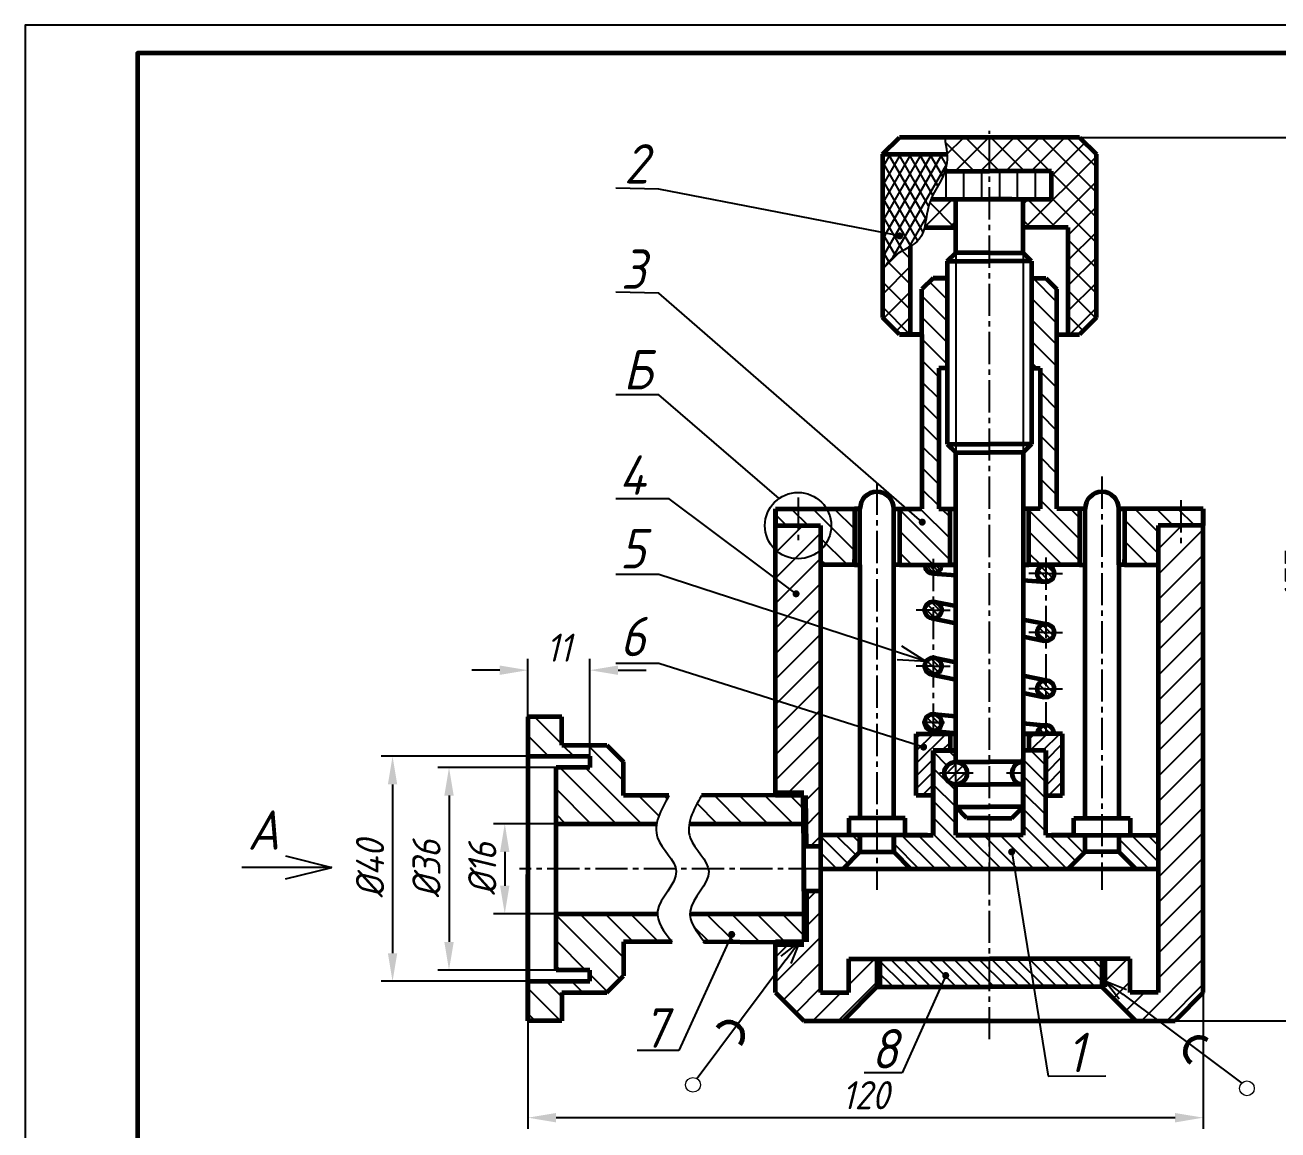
# Model space of a CAD drawing. Header units: millimetres. Extents: x 0 to 1155, y -5 to 314.
# Drawn here: x 457.9 to 680.6, y 100.7 to 297.1 of the extents above; entities that cross this region are included whole.
import ezdxf

# ---------------------------------------------------------------- set-up
doc = ezdxf.new("R2010")
doc.units = ezdxf.units.MM
doc.header["$LTSCALE"] = 0.5
doc.linetypes.add('CENTER2', pattern=[28.575, 19.05, -3.175, 3.175, -3.175])
doc.layers.get('0').update_dxf_attribs({"linetype": 'CONTINUOUS', "lineweight": 60})
doc.layers.add('3-размеры', color=6, linetype='CONTINUOUS')
doc.layers.add('Основные', color=7, linetype='CONTINUOUS', lineweight=100)
doc.styles.get("Standard").update_dxf_attribs({"font": 'isocpeui.ttf', "width": 0.9})
doc.dimstyles.new('ESKD_standart', dxfattribs={"dimtxt": 5, "dimasz": 5, "dimexe": 2, "dimexo": 0, "dimgap": 1, "dimtad": 1, "dimtoh": 1, "dimdec": 0, "dimzin": 1, "dimdsep": 46, "dimtxsty": 'Standard', "dimcen": 3, "dimdle": 1.25, "dimadec": 0, "dimazin": 0, "dimtfac": 1, "dimtdec": 0, "dimtmove": 0, "dimatfit": 3, "dimldrblk": 'DOT', "dimfxl": 1, "dimtvp": 1.5, "dimtolj": 1, "dimtzin": 1, "dimarcsym": 0})
doc.dimstyles.get("Standard").update_dxf_attribs({"dimtxt": 5, "dimasz": 5, "dimexe": 2, "dimexo": 0, "dimgap": 1.5, "dimtad": 1, "dimdec": 0, "dimzin": 0, "dimtxsty": 'Standard', "dimcen": 5, "dimadec": 0, "dimazin": 0, "dimtfac": 1, "dimtdec": 0, "dimtofl": 0, "dimtmove": 0, "dimatfit": 3, "dimldrblk": 'DOTSMALL', "dimfxl": 1, "dimtolj": 1, "dimtzin": 0, "dimarcsym": 0})
pattern_1 = [(135, (339.7754, -7.8765), (-0.561266, -0.561266), [])]

# ---------------------------------------------------------------- blocks, each defined once
blk = doc.blocks.new('_Open30')
at = {"color": 0, "linetype": 'ByBlock', "lineweight": -2}
for p, q in [((-1, 0.268), (0, 0)), ((0, 0), (-1, -0.268)), ((0, 0), (-1, 0))]:
    blk.add_line(p, q, dxfattribs=at)
blk = doc.blocks.new('*D19')
at = {"color": 0, "lineweight": -2, "transparency": 16777216}
for p, q in [((645.3, 277.08), (690.27, 277.08)), ((688.27, 125.08), (688.27, 272.08)), ((662.3, 120.08), (690.27, 120.08))]:
    blk.add_line(p, q, dxfattribs=at)
at = {"color": 0, "lineweight": 0, "transparency": 16777216}
for points in [[(687.43, 272.08), (689.1, 272.08), (688.27, 277.08)], [(687.43, 125.08), (689.1, 125.08), (688.27, 120.08)]]:
    blk.add_solid(points, dxfattribs=at)
at = {"color": 0, "lineweight": 0, "transparency": 16777216, "insert": (684.23, 198.58), "char_height": 5, "attachment_point": 5, "rotation": 90}
blk.add_mtext('\\A1;157', dxfattribs=at)
blk = doc.blocks.new('_DotSmall')
at = {"color": 0, "linetype": 'ByBlock', "const_width": 0.5}
blk.add_lwpolyline([(-0.0625, 0, 1), (0.0625, 0, 1)], format="xyb", close=True, dxfattribs=at)
blk = doc.blocks.new('*D20')
at = {"color": 0, "lineweight": -2, "transparency": 16777216}
for p, q in [((667.3, 125.08), (667.3, 100.84)), ((547.3, 120.08), (547.3, 100.84)), ((662.3, 102.84), (552.3, 102.84))]:
    blk.add_line(p, q, dxfattribs=at)
at = {"color": 0, "lineweight": 0, "transparency": 16777216}
for points in [[(552.3, 103.67), (552.3, 102), (547.3, 102.84)], [(662.3, 103.67), (662.3, 102), (667.3, 102.84)]]:
    blk.add_solid(points, dxfattribs=at)
at = {"color": 0, "lineweight": 0, "transparency": 16777216, "insert": (607.3, 106.84), "char_height": 5, "attachment_point": 5}
blk.add_mtext('\\A1;120', dxfattribs=at)
blk = doc.blocks.new('*D23')
at = {"layer": '3-размеры', "color": 0, "lineweight": -2, "transparency": 16777216}
for p, q in [((552.3, 165.08), (531.27, 165.08)), ((533.27, 160.08), (533.27, 134.08)), ((552.3, 129.08), (531.27, 129.08))]:
    blk.add_line(p, q, dxfattribs=at)
at = {"layer": '3-размеры', "color": 0, "lineweight": 0, "transparency": 16777216}
for points in [[(532.44, 160.08), (534.11, 160.08), (533.27, 165.08)], [(532.44, 134.08), (534.11, 134.08), (533.27, 129.08)]]:
    blk.add_solid(points, dxfattribs=at)
at = {"layer": '3-размеры', "color": 0, "lineweight": 0, "transparency": 16777216, "insert": (529.27, 147.08), "char_height": 5, "attachment_point": 5, "rotation": 90}
blk.add_mtext('\\A1;%%C36', dxfattribs=at)
blk = doc.blocks.new('*D24')
at = {"layer": '3-размеры', "color": 0, "lineweight": -2, "transparency": 16777216}
for p, q in [((552.3, 155.08), (541.18, 155.08)), ((543.18, 150.08), (543.18, 144.08)), ((552.3, 139.08), (541.18, 139.08))]:
    blk.add_line(p, q, dxfattribs=at)
at = {"layer": '3-размеры', "color": 0, "lineweight": 0, "transparency": 16777216}
for points in [[(542.34, 150.08), (544.01, 150.08), (543.18, 155.08)], [(542.34, 144.08), (544.01, 144.08), (543.18, 139.08)]]:
    blk.add_solid(points, dxfattribs=at)
at = {"layer": '3-размеры', "color": 0, "lineweight": 0, "transparency": 16777216, "insert": (539.18, 147.08), "char_height": 5, "attachment_point": 5, "rotation": 90}
blk.add_mtext('\\A1;%%C16', dxfattribs=at)
blk = doc.blocks.new('*D32')
at = {"layer": 'Основные', "color": 0, "lineweight": -2, "transparency": 16777216}
for p, q in [((547.3, 167.08), (547.3, 184.38)), ((558.3, 167.08), (558.3, 184.38)), ((542.3, 182.38), (537.3, 182.38)), ((563.3, 182.38), (568.3, 182.38))]:
    blk.add_line(p, q, dxfattribs=at)
at = {"layer": 'Основные', "color": 0, "lineweight": 0, "transparency": 16777216}
for points in [[(542.3, 183.21), (542.3, 181.55), (547.3, 182.38)], [(563.3, 183.21), (563.3, 181.55), (558.3, 182.38)]]:
    blk.add_solid(points, dxfattribs=at)
at = {"layer": 'Основные', "color": 0, "lineweight": 0, "transparency": 16777216, "insert": (552.8, 186.38), "char_height": 5, "attachment_point": 5}
blk.add_mtext('\\A1;11', dxfattribs=at)
blk = doc.blocks.new('*D33')
at = {"layer": 'Основные', "color": 0, "lineweight": -2, "transparency": 16777216}
for p, q in [((547.3, 167.08), (521.24, 167.08)), ((523.24, 162.08), (523.24, 132.08)), ((547.3, 127.08), (521.24, 127.08))]:
    blk.add_line(p, q, dxfattribs=at)
at = {"layer": 'Основные', "color": 0, "lineweight": 0, "transparency": 16777216}
for points in [[(522.41, 162.08), (524.07, 162.08), (523.24, 167.08)], [(522.41, 132.08), (524.07, 132.08), (523.24, 127.08)]]:
    blk.add_solid(points, dxfattribs=at)
at = {"layer": 'Основные', "color": 0, "lineweight": 0, "transparency": 16777216, "insert": (519.24, 147.08), "char_height": 5, "attachment_point": 5, "rotation": 90}
blk.add_mtext('\\A1;%%C40', dxfattribs=at)

msp = doc.modelspace()

# ---------------------------------------------------------------- hatches: boundary and pattern name
at = {"lineweight": -3}
h = msp.add_hatch(dxfattribs=at)
h.set_pattern_fill('ANSI37', style=0)
h.set_pattern_definition([(45, (339.7754, -7.8765), (-2.245064, 2.245064), []), (135, (339.7754, -7.8765), (-2.245064, -2.245064), [])])
h.paths.add_polyline_path([(648.3, 274.08), (645.3, 277.08), (629.3, 277.08), (629.3, 271.08), (640.3, 271.08), (640.3, 266.08), (635.3, 266.08), (635.3, 261.08), (643.3, 261.08), (643.3, 242.08), (645.3, 242.08), (648.3, 245.08)])
edge = h.paths.add_edge_path()
edge.add_line((629.3, 277.08), (621.34, 277.08))
edge.add_spline(control_points=[(621.35, 277.02), (621.52, 276.03), (621.7, 275.04), (621.75, 274.08)], knot_values=[0, 0, 0, 0, 2.880133, 2.880133, 2.880133, 2.880133], degree=3, periodic=0)
edge.add_spline(control_points=[(621.75, 274.08), (621.8, 273.35), (621.76, 272.33), (621.49, 271.36), (621.4, 271.08)], knot_values=[2.880133, 2.880133, 2.880133, 2.880133, 5.07879, 6.017923, 6.017923, 6.017923, 6.017923], degree=3, periodic=0)
edge.add_line((621.4, 271.08), (629.3, 271.08))
edge.add_line((629.3, 271.08), (629.3, 277.08))
edge = h.paths.add_edge_path()
edge.add_line((623.3, 266.08), (618.91, 266.08))
edge.add_spline(control_points=[(618.91, 266.08), (618.77, 265.74), (618.17, 264.15), (618.05, 262.33), (617.76, 261.08)], knot_values=[11.582371, 11.582371, 11.582371, 11.582371, 12.645876, 16.504937, 16.504937, 16.504937, 16.504937], degree=3, periodic=0)
edge.add_line((617.76, 261.08), (623.3, 261.08))
edge.add_line((623.3, 261.08), (623.3, 266.08))
edge = h.paths.add_edge_path()
edge.add_spline(control_points=[(615.3, 257.74), (614.38, 257.18), (612.25, 256.21), (610.95, 254.49), (610.3, 253.61)], knot_values=[21.007656, 21.007656, 21.007656, 21.007656, 24.212361, 27.456254, 27.456254, 27.456254, 27.456254], degree=3, periodic=0)
edge.add_line((610.3, 253.61), (610.3, 245.08))
edge.add_line((610.3, 245.08), (613.3, 242.08))
edge.add_line((613.3, 242.08), (615.3, 242.08))
edge.add_line((615.3, 242.08), (615.3, 257.74))
h = msp.add_hatch(dxfattribs=at)
h.set_pattern_fill('LINE', scale=0.5, angle=60, style=0)
h.set_pattern_definition([(60, (485.068, -2.4407), (-1.374815, 0.79375), [])])
edge = h.paths.add_edge_path()
edge.add_spline(control_points=[(610.3, 253.61), (610.95, 254.49), (612.67, 256.76), (618.16, 258.43), (617.74, 265.9), (621.7, 270.17), (621.8, 273.35), (621.75, 274.08)], knot_values=[2.880133, 2.880133, 2.880133, 2.880133, 6.124026, 11.401674, 17.690511, 25.257597, 27.456254, 27.456254, 27.456254, 27.456254], degree=3, periodic=0)
edge.add_line((621.75, 274.08), (610.3, 274.08))
edge.add_line((610.3, 274.08), (610.3, 253.61))
h = msp.add_hatch(dxfattribs=at)
h.set_pattern_fill('LINE', scale=0.5, angle=300, style=0)
h.set_pattern_definition([(300, (485.068, -2.4407), (1.374815, 0.79375), [])])
edge = h.paths.add_edge_path()
edge.add_spline(control_points=[(610.3, 253.61), (610.95, 254.49), (612.67, 256.76), (618.16, 258.43), (617.74, 265.9), (621.7, 270.17), (621.8, 273.35), (621.75, 274.08)], knot_values=[2.880133, 2.880133, 2.880133, 2.880133, 6.124026, 11.401674, 17.690511, 25.257597, 27.456254, 27.456254, 27.456254, 27.456254], degree=3, periodic=0)
edge.add_line((621.75, 274.08), (610.3, 274.08))
edge.add_line((610.3, 274.08), (610.3, 253.61))
at = {"linetype": 'Continuous', "lineweight": -3}
h = msp.add_hatch(dxfattribs=at)
h.set_pattern_fill('ANSI31', angle=45, style=0)
h.set_pattern_definition([(90, (485.068, -2.4407), (-3.175, 7e-16), [])])
h.paths.add_polyline_path([(640.3, 271.08), (636.3, 271.08, -0.155178), (636.9, 269.2, -0.332352), (634.56, 266.08), (640.3, 266.08)])
h.paths.add_polyline_path([(636.9, 269.2, 0.155178), (636.3, 271.08), (629.3, 271.08, 0.171649), (630.39, 269.2, 0.332352), (632.72, 266.08), (634.56, 266.08, 0.332352)])
h.paths.add_polyline_path([(630.39, 269.2, -0.155178), (630.99, 271.08), (629.3, 271.08), (629.3, 266.08), (632.72, 266.08, -0.332352)], flags=17)
edge = h.paths.add_edge_path()
edge.add_line((629.3, 271.08), (621.4, 271.08))
edge.add_spline(control_points=[(621.4, 271.08), (620.82, 269.4), (619.66, 267.84), (618.91, 266.08)], knot_values=[6.017923, 6.017923, 6.017923, 6.017923, 11.582371, 11.582371, 11.582371, 11.582371], degree=3, periodic=0)
edge.add_line((618.91, 266.08), (629.3, 266.08))
edge.add_line((629.3, 266.08), (629.3, 271.08))
at = {"lineweight": -3, "ltscale": 0.3}
h = msp.add_hatch(dxfattribs=at)
h.set_pattern_fill('ANSI31', scale=0.85, angle=90, style=0)
h.set_pattern_definition([(135, (339.7754, -7.8765), (-1.908304, -1.908304), [])])
h.paths.add_polyline_path([(600.37, 211.08), (595.3, 211.08), (595.3, 208.08), (599.3, 208.08), (599.3, 203.75, 0.209097), (601.2, 208.08, 0.13436)])
h.paths.add_polyline_path([(595.3, 211.08), (591.3, 211.08), (591.3, 208.08), (595.3, 208.08)])
h.paths.add_polyline_path([(605.3, 211.08), (600.37, 211.08, -0.13436), (601.2, 208.08, -0.209097), (599.3, 203.75), (599.3, 201.08), (605.3, 201.08)])
h.paths.add_polyline_path([(622.3, 211.08), (620.3, 211.08), (620.3, 236.08), (621.8, 236.08), (621.8, 252.08), (619.3, 252.08), (617.3, 250.08), (617.3, 242.08), (617.3, 211.08), (613.3, 211.08), (613.3, 201.08), (622.3, 201.08)])
h.paths.add_polyline_path([(641.3, 242.08), (641.3, 250.08), (639.3, 252.08), (636.8, 252.08), (636.8, 236.08), (638.3, 236.08), (638.3, 211.08), (636.3, 211.08), (636.3, 201.08), (645.3, 201.08), (645.3, 211.08), (641.3, 211.08)])
h.paths.add_polyline_path([(663.3, 211.08), (653.3, 211.08), (653.3, 201.08), (659.3, 201.08), (659.3, 208.08), (663.3, 208.08)])
h.paths.add_polyline_path([(667.3, 211.08), (663.3, 211.08), (663.3, 208.08), (667.3, 208.08)])
h = msp.add_hatch(dxfattribs=at)
h.set_pattern_fill('ANSI31', style=0)
h.set_pattern_definition([(45, (339.7754, -7.8765), (-2.245064, 2.245064), [])])
h.paths.add_polyline_path([(599.3, 203.75, -0.391485), (591.3, 203.75), (591.3, 160.08), (596.3, 160.08), (596.3, 151.08), (599.3, 151.08), (599.3, 153.08)])
h.paths.add_polyline_path([(599.3, 203.75), (599.3, 208.08), (591.3, 208.08), (591.3, 203.75, 0.391485)])
h.paths.add_polyline_path([(596.3, 134.08), (591.3, 134.08), (591.3, 125.08), (596.3, 120.08), (603.3, 120.08), (609.3, 126.08), (609.3, 131.08), (604.3, 131.08), (604.3, 125.08), (599.3, 125.08), (599.3, 143.08), (596.3, 143.08)])
h.paths.add_polyline_path([(655.3, 120.08), (662.3, 120.08), (667.3, 125.08), (667.3, 208.08), (659.3, 208.08), (659.3, 125.08), (654.3, 125.08), (654.3, 131.08), (649.3, 131.08), (649.3, 126.08)])
at = {"lineweight": -3}
h = msp.add_hatch(dxfattribs=at)
h.set_pattern_fill('ANSI31', scale=0.25, angle=90, style=0)
h.set_pattern_definition([(135, (326.9886, 0.97114), (-0.561266, -0.561266), [])])
h.paths.add_polyline_path([(620.8, 201.08), (619.3, 201.08), (619.3, 199.58, 0.414204)])
h.paths.add_polyline_path([(619.3, 201.08), (617.8, 201.08, 0.414223), (619.3, 199.58)])
h = msp.add_hatch(dxfattribs=at)
h.set_pattern_fill('ANSI31', scale=0.25, angle=90, style=0)
h.set_pattern_definition(pattern_1)
edge = h.paths.add_edge_path()
edge.add_arc((639.3, 199.58), 1.5, 0, 360)
edge = h.paths.add_edge_path()
edge.add_arc((639.3, 189.08), 1.5, 0, 360)
edge = h.paths.add_edge_path()
edge.add_arc((619.3, 193.08), 1.5, 0, 360)
edge = h.paths.add_edge_path()
edge.add_arc((619.3, 201.08), 1.5, 180, 360)
h = msp.add_hatch(dxfattribs=at)
h.set_pattern_fill('ANSI31', scale=0.25, angle=90, style=0)
h.set_pattern_definition(pattern_1)
edge = h.paths.add_edge_path()
edge.add_arc((619.3, 183.08), 1.5, 0, 360)
edge = h.paths.add_edge_path()
edge.add_arc((639.3, 179.08), 1.5, 0, 360)
at = {"lineweight": -3, "ltscale": 0.3}
h = msp.add_hatch(dxfattribs=at)
h.set_pattern_fill('ANSI31', angle=90, style=0)
h.set_pattern_definition([(135, (339.7754, -7.8765), (-2.245064, -2.245064), [])])
edge = h.paths.add_edge_path()
edge.add_spline(control_points=[(572.9, 134.08), (571.61, 135.74), (570.33, 137.4), (570.3, 139.08)], knot_values=[22.899261, 22.899261, 22.899261, 22.899261, 28.422515, 28.422515, 28.422515, 28.422515], degree=3, periodic=0)
edge.add_line((570.3, 139.08), (552.3, 139.08))
edge.add_line((552.3, 139.08), (552.3, 129.08))
edge.add_line((552.3, 129.08), (558.3, 129.08))
edge.add_line((558.3, 129.08), (558.3, 127.08))
edge.add_line((558.3, 127.08), (547.3, 127.08))
edge.add_line((547.3, 127.08), (547.3, 120.08))
edge.add_line((547.3, 120.08), (553.3, 120.08))
edge.add_line((553.3, 120.08), (553.3, 125.08))
edge.add_line((553.3, 125.08), (561.3, 125.08))
edge.add_line((561.3, 125.08), (564.3, 128.08))
edge.add_line((564.3, 128.08), (564.3, 134.08))
edge.add_line((564.3, 134.08), (572.9, 134.08))
edge = h.paths.add_edge_path()
edge.add_spline(control_points=[(570.18, 155.08), (570.47, 156.71), (571.4, 158.39), (572.34, 160.08)], knot_values=[0, 0, 0, 0, 5.09242, 5.09242, 5.09242, 5.09242], degree=3, periodic=0)
edge.add_line((572.34, 160.08), (564.3, 160.08))
edge.add_line((564.3, 160.08), (564.3, 166.08))
edge.add_line((564.3, 166.08), (561.3, 169.08))
edge.add_line((561.3, 169.08), (553.3, 169.08))
edge.add_line((553.3, 169.08), (553.3, 174.08))
edge.add_line((553.3, 174.08), (547.3, 174.08))
edge.add_line((547.3, 174.08), (547.3, 167.08))
edge.add_line((547.3, 167.08), (558.3, 167.08))
edge.add_line((558.3, 167.08), (558.3, 165.08))
edge.add_line((558.3, 165.08), (552.3, 165.08))
edge.add_line((552.3, 165.08), (552.3, 156.08))
edge.add_line((552.3, 156.08), (552.3, 155.08))
edge.add_line((552.3, 155.08), (570.18, 155.08))
edge = h.paths.add_edge_path()
edge.add_line((596.3, 160.08), (578.12, 160.08))
edge.add_spline(control_points=[(578.12, 160.07), (577.18, 158.39), (576.25, 156.7), (575.95, 155.08)], knot_values=[0, 0, 0, 0, 5.086029, 5.086029, 5.086029, 5.086029], degree=3, periodic=0)
edge.add_line((575.95, 155.08), (596.3, 155.08))
edge.add_line((596.3, 155.08), (596.3, 160.08))
edge = h.paths.add_edge_path()
edge.add_line((596.3, 139.08), (576.08, 139.08))
edge.add_spline(control_points=[(576.08, 139.08), (576.1, 137.4), (577.39, 135.74), (578.67, 134.08)], knot_values=[22.892542, 22.892542, 22.892542, 22.892542, 28.415733, 28.415733, 28.415733, 28.415733], degree=3, periodic=0)
edge.add_line((578.67, 134.08), (596.3, 134.08))
edge.add_line((596.3, 134.08), (596.3, 139.08))
at = {"lineweight": -3}
h = msp.add_hatch(dxfattribs=at)
h.set_pattern_fill('ANSI31', scale=0.25, angle=90, style=0)
h.set_pattern_definition(pattern_1)
edge = h.paths.add_edge_path()
edge.add_arc((619.3, 173.08), 1.5, 0, 360)
edge = h.paths.add_edge_path()
edge.add_arc((639.3, 171.08), 1.5, 0, 180)
h = msp.add_hatch(dxfattribs=at)
h.set_pattern_fill('ANSI31', scale=0.25, angle=90, style=0)
h.set_pattern_definition(pattern_1)
h.paths.add_polyline_path([(639.3, 172.58), (639.3, 172.58, 0.414214), (637.8, 171.08), (639.3, 171.08)])
h.paths.add_polyline_path([(639.3, 172.58), (639.3, 171.08), (640.8, 171.08, 0.414204)])
h = msp.add_hatch(dxfattribs=at)
h.set_pattern_fill('ANSI31', scale=0.5, style=0)
h.set_pattern_definition([(45, (336.9886, 0.9711), (-1.122532, 1.122532), [])])
h.paths.add_polyline_path([(639.3, 160.08), (642.3, 160.08), (642.3, 171.08), (636.3, 171.08), (636.3, 168.08), (639.3, 168.08)])
h.paths.add_polyline_path([(619.3, 168.08), (622.3, 168.08), (622.3, 171.08), (619.3, 171.08), (616.3, 171.08), (616.3, 160.08), (619.3, 160.08)])
h = msp.add_hatch(dxfattribs=at)
h.set_pattern_fill('ANSI31', scale=0.65, angle=90, style=0)
h.set_pattern_definition([(135, (339.7754, -7.8765), (-1.459292, -1.459292), [])])
h.paths.add_polyline_path([(599.3, 153.08), (599.3, 147.08), (603.3, 147.08), (606.3, 150.08), (606.3, 153.08), (604.3, 153.08)])
h.paths.add_polyline_path([(623.3, 153.08), (623.3, 162.08, -0.414214), (621.3, 164.08, -0.414214), (623.3, 166.08), (623.3, 166.84), (623.3, 168.08), (619.3, 168.08), (619.3, 153.08), (618.3, 153.08), (614.3, 153.08), (612.3, 153.08), (612.3, 150.08), (615.3, 147.08), (629.3, 147.08), (629.3, 153.08)])
h.paths.add_polyline_path([(643.3, 147.08), (646.3, 150.08), (646.3, 153.08), (640.3, 153.08), (639.3, 153.08), (639.3, 168.08), (635.3, 168.08), (635.3, 153.08), (629.3, 153.08), (629.3, 147.08)])
h.paths.add_polyline_path([(655.3, 147.08), (659.3, 147.08), (659.3, 153.08), (652.3, 153.08), (652.3, 150.08)])
at = {"linetype": 'Continuous', "lineweight": -3}
h = msp.add_hatch(dxfattribs=at)
h.set_pattern_fill('ANSI31', scale=0.35, style=0)
h.set_pattern_definition([(45, (339.7754, -7.8765), (-0.7857724, 0.7857724), [])])
h.paths.add_polyline_path([(625.3, 164.08, 0.414214), (623.3, 166.08), (623.3, 164.08)])
h.paths.add_polyline_path([(623.3, 164.08), (623.3, 166.08, 0.414214), (621.3, 164.08)])
h.paths.add_polyline_path([(623.3, 164.08), (621.3, 164.08, 0.414214), (623.3, 162.08)])
h.paths.add_polyline_path([(625.3, 164.08), (623.3, 164.08), (623.3, 162.08, 0.414214)])
at = {"lineweight": -3}
h = msp.add_hatch(dxfattribs=at)
h.set_pattern_fill('ANSI31', scale=0.5, angle=90, style=0)
h.set_pattern_definition([(135, (339.7754, -7.8765), (-1.122532, -1.122532), [])])
h.paths.add_polyline_path([(609.3, 131.08), (609.3, 126.08), (629.3, 126.08), (629.3, 131.08)])
h.paths.add_polyline_path([(629.3, 131.08), (629.3, 126.08), (649.3, 126.08), (649.3, 131.08)])

# ---------------------------------------------------------------- linework, layer by layer
at = {"color": 7, "lineweight": 60, "ltscale": 0.3}
for p, q in [((610.3, 274.08), (613.3, 277.08)), ((629.3, 277.08), (613.3, 277.08)), ((645.3, 277.08), (629.3, 277.08)), ((645.3, 277.08), (648.3, 274.08)), ((610.3, 274.08), (610.3, 245.08)), ((610.3, 274.08), (621.75, 274.08)), ((648.3, 245.08), (648.3, 274.08)), ((621.4, 271.08), (629.3, 271.08)), ((640.3, 271.08), (629.3, 271.08)), ((640.3, 266.08), (640.3, 271.08)), ((618.91, 266.08), (640.3, 266.08)), ((623.3, 256.58), (623.3, 266.08)), ((633.3, 266.08), (629.3, 266.08)), ((635.3, 256.58), (635.3, 266.08)), ((617.76, 261.08), (623.3, 261.08)), ((643.3, 261.08), (635.3, 261.08)), ((643.3, 242.08), (643.3, 261.08)), ((615.3, 242.08), (615.3, 257.74)), ((621.8, 255.08), (623.3, 256.58)), ((629.3, 256.58), (623.3, 256.58)), ((629.3, 256.58), (635.3, 256.58)), ((636.8, 255.08), (635.3, 256.58)), ((621.8, 255.08), (621.8, 222.58)), ((621.8, 255.08), (629.3, 255.08)), ((636.8, 255.08), (629.3, 255.08)), ((636.8, 255.08), (636.8, 222.58)), ((619.3, 252.08), (617.3, 250.08)), ((619.3, 252.08), (617.3, 250.08)), ((619.3, 252.08), (621.8, 252.08)), ((621.8, 252.08), (619.3, 252.08)), ((636.8, 252.08), (639.3, 252.08)), ((639.3, 252.08), (641.3, 250.08)), ((617.3, 242.08), (617.3, 250.08)), ((641.3, 211.08), (641.3, 250.08)), ((613.3, 242.08), (610.3, 245.08)), ((648.3, 245.08), (645.3, 242.08)), ((613.3, 242.08), (617.3, 242.08)), ((617.3, 242.08), (613.3, 242.08)), ((617.3, 242.08), (613.3, 242.08)), ((617.3, 242.08), (615.3, 242.08)), ((617.3, 242.08), (617.3, 211.08)), ((641.3, 242.08), (645.3, 242.08)), ((641.3, 242.08), (645.3, 242.08)), ((641.3, 242.08), (643.3, 242.08)), ((620.3, 236.08), (620.3, 211.08)), ((621.8, 236.08), (620.3, 236.08)), ((636.8, 236.08), (638.3, 236.08)), ((638.3, 236.08), (638.3, 211.08)), ((621.8, 222.58), (623.3, 221.08)), ((621.8, 222.58), (629.3, 222.58)), ((623.3, 166.08), (623.3, 221.08)), ((623.3, 221.08), (629.3, 221.08)), ((623.3, 221.08), (629.3, 221.08)), ((636.8, 222.58), (629.3, 222.58)), ((635.3, 221.08), (629.3, 221.08)), ((635.3, 221.08), (629.3, 221.08)), ((636.8, 222.58), (635.3, 221.08)), ((635.3, 221.08), (635.3, 153.08)), ((591.3, 211.08), (591.3, 208.08)), ((591.3, 211.08), (606.3, 211.08)), ((591.3, 160.08), (591.3, 211.08)), ((591.3, 208.08), (591.3, 210.48)), ((595.3, 211.08), (597.2, 211.08)), ((605.3, 211.08), (605.3, 201.08)), ((606.3, 211.08), (605.3, 211.08)), ((606.3, 201.08), (606.3, 211.08)), ((612.3, 201.08), (612.3, 211.08)), ((612.3, 211.08), (613.3, 211.08)), ((612.3, 211.08), (617.3, 211.08)), ((613.3, 211.08), (613.3, 201.08)), ((620.3, 211.08), (623.3, 211.08)), ((620.3, 211.08), (623.3, 211.08)), ((622.3, 201.08), (622.3, 211.08)), ((638.3, 211.08), (635.3, 211.08)), ((636.3, 201.08), (636.3, 211.08)), ((646.3, 211.08), (641.3, 211.08)), ((646.3, 211.08), (645.3, 211.08)), ((645.3, 211.08), (645.3, 201.08)), ((646.3, 201.08), (646.3, 211.08)), ((667.3, 211.08), (652.3, 211.08)), ((652.3, 211.08), (653.3, 211.08)), ((652.3, 201.08), (652.3, 211.08)), ((653.3, 211.08), (653.3, 201.08)), ((667.3, 125.08), (667.3, 211.08)), ((667.3, 211.08), (667.3, 208.08)), ((591.3, 208.08), (599.3, 208.08)), ((599.3, 208.08), (599.3, 125.08)), ((667.3, 208.08), (659.3, 208.08)), ((659.3, 208.08), (659.3, 125.08)), ((605.3, 201.08), (599.3, 201.08)), ((605.3, 202.08), (605.3, 201.08)), ((605.3, 201.08), (605.3, 202.08)), ((605.3, 201.08), (606.3, 201.08)), ((606.3, 201.08), (606.3, 156.08)), ((612.3, 156.08), (612.3, 201.08)), ((613.3, 201.08), (612.3, 201.08)), ((613.3, 201.08), (623.3, 201.08)), ((623.3, 201.08), (622.3, 201.08)), ((645.3, 201.08), (635.3, 201.08)), ((635.3, 201.08), (636.3, 201.08)), ((645.3, 201.08), (646.3, 201.08)), ((646.3, 156.08), (646.3, 201.08)), ((653.3, 201.08), (652.3, 201.08)), ((652.3, 201.08), (652.3, 156.08)), ((653.3, 201.08), (653.3, 202.08)), ((653.3, 202.08), (653.3, 201.08)), ((653.3, 201.08), (659.3, 201.08)), ((619.19, 199.59), (623.3, 199.28)), ((635.3, 198.38), (639.19, 198.08)), ((639.3, 199.58), (639.3, 199.58)), ((619.6, 194.55), (623.3, 193.81)), ((619.01, 191.61), (623.3, 190.75)), ((635.3, 191.41), (639.6, 190.55)), ((635.3, 188.35), (639, 187.61)), ((619.6, 184.55), (623.3, 183.81)), ((619.01, 181.61), (623.3, 180.75)), ((635.3, 181.41), (639.6, 180.55)), ((635.3, 178.35), (639, 177.61)), ((547.3, 174.08), (547.3, 147.08)), ((553.3, 174.08), (547.3, 174.08)), ((553.3, 169.08), (553.3, 174.08)), ((619.45, 174.57), (623.3, 174.19)), ((619.15, 171.59), (623.3, 171.17)), ((635.3, 172.99), (639.45, 172.57)), ((616.3, 171.08), (623.3, 171.08)), ((616.3, 160.08), (616.3, 171.08)), ((623.3, 171.08), (619.3, 171.08)), ((623.3, 171.08), (622.3, 171.08)), ((622.3, 171.08), (622.3, 168.08)), ((642.3, 171.08), (635.3, 171.08)), ((635.3, 171.08), (636.3, 171.08)), ((635.3, 171.08), (639.3, 171.08)), ((636.3, 171.08), (636.3, 168.08)), ((642.3, 160.08), (642.3, 171.08)), ((547.3, 167.08), (558.3, 167.08)), ((553.3, 169.08), (561.3, 169.08)), ((558.3, 167.08), (558.3, 165.08)), ((561.3, 169.08), (564.3, 166.08)), ((623.3, 168.08), (619.3, 168.08)), ((619.3, 168.08), (619.3, 153.08)), ((639.3, 168.08), (635.3, 168.08)), ((639.3, 168.08), (635.3, 168.08)), ((635.3, 168.08), (635.3, 153.08)), ((639.3, 153.08), (639.3, 168.08)), ((639.3, 168.08), (639.3, 164.08)), ((639.3, 168.08), (639.3, 160.08)), ((639.3, 153.08), (639.3, 168.08)), ((558.3, 165.08), (552.3, 165.08)), ((552.3, 129.08), (552.3, 165.08)), ((564.3, 160.08), (564.3, 166.11)), ((564.3, 160.08), (564.3, 166.11)), ((623.3, 166.08), (629.3, 166.08)), ((635.3, 166.08), (629.3, 166.08)), ((635.3, 153.08), (635.3, 164.08)), ((623.3, 162.08), (629.3, 162.08)), ((623.3, 153.08), (623.3, 162.08)), ((635.3, 162.08), (629.3, 162.08)), ((572.34, 160.08), (564.3, 160.08)), ((591.3, 160.18), (578.12, 160.12)), ((619.3, 160.08), (616.3, 160.08)), ((625.3, 156.08), (623.3, 158.08)), ((623.3, 158.08), (629.3, 158.08)), ((635.3, 158.08), (629.3, 158.08)), ((633.3, 156.08), (635.3, 158.08)), ((635.3, 153.08), (635.3, 158.08)), ((639.3, 160.08), (642.3, 160.08)), ((604.3, 156.08), (604.3, 154.08)), ((606.3, 156.08), (604.3, 156.08)), ((612.3, 156.08), (606.3, 156.08)), ((614.3, 156.08), (612.3, 156.08)), ((614.3, 153.08), (614.3, 156.08)), ((629.3, 156.08), (625.3, 156.08)), ((629.3, 156.08), (633.3, 156.08)), ((644.3, 153.08), (644.3, 156.08)), ((644.3, 156.08), (646.3, 156.08)), ((646.3, 156.08), (652.3, 156.08)), ((652.3, 156.08), (654.3, 156.08)), ((654.3, 156.08), (654.3, 154.08)), ((552.3, 155.08), (570.18, 155.08)), ((575.95, 155.08), (596.3, 155.08)), ((604.3, 154.08), (604.3, 153.08)), ((654.3, 154.08), (654.3, 153.08)), ((618.3, 153.08), (599.3, 153.08)), ((606.3, 153.08), (604.3, 153.08)), ((606.3, 153.08), (606.3, 150.08)), ((606.3, 150.08), (606.3, 153.08)), ((612.3, 150.08), (612.3, 153.08)), ((614.3, 153.08), (612.3, 153.08)), ((612.3, 153.08), (612.3, 150.08)), ((614.3, 153.08), (619.3, 153.08)), ((629.3, 153.08), (623.3, 153.08)), ((635.3, 153.08), (629.3, 153.08)), ((639.3, 153.08), (659.3, 153.08)), ((644.3, 153.08), (640.3, 153.08)), ((646.3, 150.08), (646.3, 153.08)), ((646.3, 150.08), (646.3, 153.08)), ((652.3, 153.08), (652.3, 150.08)), ((652.3, 153.08), (652.3, 150.08)), ((596.3, 143.08), (596.3, 151.08)), ((596.3, 151.08), (599.3, 151.08)), ((606.3, 150.08), (603.3, 147.08)), ((603.3, 147.08), (606.3, 150.08)), ((606.3, 150.08), (612.3, 150.08)), ((612.3, 150.08), (615.3, 147.08)), ((612.3, 150.08), (615.3, 147.08)), ((646.3, 150.08), (643.3, 147.08)), ((643.3, 147.08), (646.3, 150.08)), ((652.3, 150.08), (646.3, 150.08)), ((652.3, 150.08), (655.3, 147.08)), ((652.3, 150.08), (655.3, 147.08)), ((547.3, 147.08), (547.3, 120.08)), ((599.3, 147.08), (659.3, 147.08)), ((599.3, 147.08), (599.3, 143.08)), ((599.3, 143.08), (596.3, 143.08)), ((552.3, 139.08), (570.3, 139.08)), ((576.08, 139.08), (596.3, 139.08)), ((564.3, 134.08), (564.3, 128.05)), ((572.9, 134.08), (564.3, 134.08)), ((591.3, 133.98), (578.67, 134.08)), ((591.3, 125.08), (591.3, 134.08)), ((604.3, 131.08), (609.3, 131.08)), ((604.3, 131.08), (629.3, 131.08)), ((604.3, 125.08), (604.3, 131.08)), ((654.3, 131.08), (629.3, 131.08)), ((654.3, 131.08), (649.3, 131.08)), ((649.3, 131.08), (649.3, 126.08)), ((654.3, 125.08), (654.3, 131.08)), ((547.3, 127.08), (558.3, 127.08)), ((558.3, 129.08), (552.3, 129.08)), ((558.3, 127.08), (558.3, 129.08)), ((561.3, 125.08), (564.3, 128.08)), ((553.3, 125.08), (553.3, 120.08)), ((553.3, 125.08), (561.3, 125.08)), ((591.3, 125.08), (596.3, 120.08)), ((599.3, 125.08), (604.3, 125.08)), ((603.3, 120.08), (609.3, 126.08)), ((609.3, 126.08), (629.3, 126.08)), ((649.3, 126.08), (629.3, 126.08)), ((655.3, 120.08), (649.3, 126.08)), ((659.3, 125.08), (654.3, 125.08)), ((667.3, 125.08), (662.3, 120.08)), ((553.3, 120.08), (547.3, 120.08)), ((596.3, 120.08), (662.3, 120.08)), ((629.3, 120.08), (604.3, 120.08)), ((629.3, 120.08), (654.3, 120.08))]:
    msp.add_line(p, q, dxfattribs=at)
at = {"color": 7, "linetype": 'CENTER2', "lineweight": -3, "ltscale": 0.6}
for p, q in [((629.3, 116.77), (629.3, 278.26)), ((649.3, 216.8), (649.3, 143.36)), ((609.3, 215.7), (609.3, 143.36)), ((595.3, 213.1), (595.3, 204.67)), ((663.3, 212.58), (663.3, 204.67)), ((619.3, 202.17), (619.3, 170.14)), ((639.3, 202.4), (639.3, 170.11)), ((639.3, 199.58), (636.3, 199.58)), ((639.3, 199.58), (642.3, 199.58)), ((599.3, 147.08), (545.77, 147.08))]:
    msp.add_line(p, q, dxfattribs=at)
at = {"color": 7, "lineweight": -3}
for p, q in [((623.3, 256.58), (623.3, 221.08)), ((635.3, 256.58), (635.3, 221.08)), ((570.58, 212.86), (562.94, 212.86)), ((619.3, 193.08), (616.3, 193.08)), ((619.3, 193.08), (622.3, 193.08)), ((639.3, 189.08), (636.3, 189.08)), ((639.3, 189.08), (642.3, 189.08)), ((619.3, 183.08), (616.3, 183.08)), ((619.3, 183.08), (622.3, 183.08)), ((639.3, 179.08), (636.3, 179.08)), ((639.3, 179.08), (642.3, 179.08)), ((621.32, 173.08), (617.36, 173.08)), ((619.3, 173.08), (621.32, 173.08)), ((623.3, 162.08), (623.3, 166.84)), ((626.4, 164.08), (620.43, 164.08)), ((635.3, 164.08), (632.33, 164.08)), ((504.19, 149.36), (512.44, 147.32)), ((512.44, 147.32), (496.44, 147.32)), ((504.19, 145.27), (512.44, 147.32)), ((663.57, 116.86), (663.57, 116.86))]:
    msp.add_line(p, q, dxfattribs=at)
at = {"color": 7}
for p, q in [((641.3, 211.08), (641.3, 242.08)), ((639.3, 171.08), (639.3, 171.08)), ((619.3, 168.08), (619.3, 160.08)), ((619.3, 168.08), (623.3, 168.08)), ((619.3, 168.08), (619.3, 164.08)), ((619.3, 153.08), (619.3, 168.08)), ((635.3, 164.08), (635.3, 166.69)), ((635.3, 166.69), (635.3, 161.28)), ((623.3, 153.08), (623.3, 162.08)), ((623.3, 153.08), (623.3, 162.08)), ((623.3, 153.08), (623.3, 158.08)), ((599.3, 153.08), (599.3, 147.08)), ((629.3, 153.08), (623.3, 153.08)), ((623.3, 153.08), (629.3, 153.08)), ((635.3, 153.08), (629.3, 153.08)), ((659.3, 153.08), (659.3, 147.08)), ((596.3, 147.08), (596.3, 147.08)), ((596.3, 147.08), (596.3, 147.08)), ((596.3, 147.08), (596.3, 134.08)), ((596.3, 147.08), (596.3, 147.08)), ((596.3, 147.08), (596.3, 147.08)), ((547.3, 120.08), (547.3, 146.08)), ((552.3, 129.08), (552.3, 138.08)), ((609.3, 131.08), (609.3, 126.08))]:
    msp.add_line(p, q, dxfattribs=at)
at = {"color": 7, "lineweight": 0}
for p, q in [((623.3, 166.84), (623.3, 168.08)), ((623.3, 166.08), (623.3, 166.84)), ((604.3, 153.08), (599.3, 153.08)), ((599.3, 153.08), (599.3, 147.08)), ((629.3, 147.08), (629.3, 153.08)), ((629.3, 153.08), (629.3, 147.08)), ((659.3, 153.08), (652.3, 153.08)), ((659.3, 147.08), (659.3, 153.08))]:
    msp.add_line(p, q, dxfattribs=at)
at = {"color": 18, "lineweight": 60, "ltscale": 0.3, "true_color": 0x000000}
for p, q in [((596.3, 160.58), (591.3, 160.58)), ((596.3, 160.08), (591.3, 160.08)), ((596.3, 151.08), (596.2, 160.08)), ((596.8, 151.09), (596.7, 160.09)), ((596.3, 143.08), (596.3, 134.08)), ((596.8, 143.08), (596.8, 134.08)), ((596.3, 134.08), (591.3, 134.08)), ((596.3, 133.58), (591.3, 133.58)), ((609.3, 131.08), (609.3, 126.08)), ((609.8, 131.08), (609.8, 126.08)), ((649.3, 131.08), (649.3, 126.08)), ((649.8, 131.08), (649.8, 126.08))]:
    msp.add_line(p, q, dxfattribs=at)
at = {"color": 7, "linetype": 'Continuous'}
msp.add_line((591.3, 160.08), (591.3, 160.08), dxfattribs=at)
at = {"color": 7, "linetype": 'Continuous', "lineweight": -3}
msp.add_lwpolyline([(457.94, 0.06), (877.94, 0.06), (877.94, 297.06), (457.94, 297.06)], close=True, dxfattribs=at)
at = {"color": 7, "linetype": 'Continuous', "lineweight": 60}
msp.add_lwpolyline([(477.94, 5.06), (872.94, 5.06), (872.94, 292.06), (477.94, 292.06)], close=True, dxfattribs=at)
at = {"color": 7, "linetype": 'ByBlock', "lineweight": -2}
for points in [[(593.15, 130.9), (577.35, 109.78)], [(653.01, 124.77), (674.13, 108.96)]]:
    msp.add_lwpolyline(points, dxfattribs=at)
at = {"color": 7, "lineweight": -3}
msp.add_circle((595.3, 208.08), 5.89, dxfattribs=at)
at = {"color": 7, "lineweight": 60, "ltscale": 0.3}
for centre, radius in [((639.3, 199.58), 1.5), ((619.3, 193.08), 1.5), ((639.3, 189.08), 1.5), ((639.3, 179.08), 1.5), ((619.3, 173.08), 1.5), ((623.3, 164.08), 2)]:
    msp.add_circle(centre, radius, dxfattribs=at)
at = {"color": 7, "lineweight": 60}
msp.add_circle((619.3, 183.08), 1.5, dxfattribs=at)
at = {"color": 7, "lineweight": 60, "ltscale": 0.3}
for centre, radius, start, end in [((609.3, 211.08), 3, 0, 180), ((649.3, 211.08), 3, 0, 180), ((619.3, 201.08), 1.5, 180, 0), ((639.3, 171.08), 1.5, 0, 180), ((635.3, 164.08), 2, 90, 270)]:
    msp.add_arc(centre, radius, start, end, dxfattribs=at)
at = {"color": 7, "lineweight": 0}
for start, end in [(90, 180), (180, 270)]:
    msp.add_arc((623.3, 164.08), 2, start, end, dxfattribs=at)
at = {"color": 7}
for centre, start, end in [((583.01, 117.34), 323.1941, 143.1941), ((666.57, 114.62), 53.1941, 233.1941)]:
    msp.add_arc(centre, 2.5, start, end, dxfattribs=at)
at = {"color": 7, "lineweight": -3}
for points in [[(621.35, 277.02), (621.63, 271.95), (618.53, 265.04), (616.84, 258.99), (612.47, 256.03), (610.21, 253.49)], [(572.34, 160.08), (570.33, 152.59), (573.64, 146.62), (570.33, 139.57), (572.9, 134.08)], [(578.12, 160.07), (576.11, 152.59), (579.41, 146.61), (576.11, 139.56), (578.68, 134.07)]]:
    msp.add_spline(points, degree=3, dxfattribs=at)
at = {"color": 7}
for points in [[(572.9, 134.08), (572.9, 134.08), (572.9, 134.08), (572.9, 134.08)], [(578.67, 134.08), (578.67, 134.08), (578.67, 134.07), (578.68, 134.07)]]:
    msp.add_open_spline(points, degree=3, dxfattribs=at)
at = {"layer": 'Основные', "color": 7, "lineweight": 0}
for centre in [(576.62, 108.68), (675.05, 108.05)]:
    msp.add_circle(centre, 1.31, dxfattribs=at)

# ---------------------------------------------------------------- block references
at = {"color": 7, "lineweight": -2, "xscale": 4, "yscale": 4, "zscale": 4}
for p, rotation in [((595.55, 134.1), 53.19407292020831), ((649.8, 127.16), 143.1940729202083)]:
    msp.add_blockref('_Open30', p, dxfattribs=dict(at, rotation=rotation))

# ---------------------------------------------------------------- texts
at = {"color": 7, "lineweight": 0, "width": 0.9}
for s, p in [('2', (564.4, 268.89)), ('3', (563.81, 250.15)), ('4', (563.45, 213.56)), ('5', (563.63, 200.47)), ('6', (563.65, 184.87)), ('7', (567.73, 115.29)), ('8', (608.32, 111.59)), ('1', (643.07, 110.94))]:
    msp.add_text(s, height=7, dxfattribs=at).set_placement(p)
at = {"color": 7, "lineweight": -3, "width": 0.9}
for s, p in [('Б', (564.23, 232.3)), ('A', (497.47, 150.47))]:
    msp.add_text(s, height=7, dxfattribs=at).set_placement(p)

# ---------------------------------------------------------------- dimensions: what is measured, and where the dimension line sits
at = {"color": 7, "lineweight": 0}
dim = msp.add_linear_dim(base=(688.27, 277.08), p1=(662.3, 120.08), p2=(645.3, 277.08), angle=90, dimstyle='Standard', dxfattribs=at)
dim.commit()
dim.dimension.update_dxf_attribs({"geometry": '*D19', "text_midpoint": (688.27, 198.58), "dimtype": 160})
dim = msp.add_linear_dim(base=(547.3, 102.84), p1=(667.3, 125.08), p2=(547.3, 120.08), dimstyle='Standard', dxfattribs=at)
dim.commit()
dim.dimension.update_dxf_attribs({"geometry": '*D20', "text_midpoint": (607.3, 106.84)})
at = {"layer": '3-размеры', "color": 7, "lineweight": 0}
for base, p1, p2, picture, middle in [((533.27, 129.08), (552.3, 165.08), (552.3, 129.08), '*D23', (533.27, 147.08)), ((543.18, 139.08), (552.3, 155.08), (552.3, 139.08), '*D24', (543.18, 147.08))]:
    dim = msp.add_linear_dim(base=base, p1=p1, p2=p2, angle=90, text='%%C<>', dimstyle='Standard', dxfattribs=at)
    dim.commit()
    dim.dimension.update_dxf_attribs({"geometry": picture, "text_midpoint": middle, "dimtype": 160})
at = {"layer": 'Основные', "color": 7, "lineweight": 0}
dim = msp.add_linear_dim(base=(558.3, 182.38), p1=(547.3, 167.08), p2=(558.3, 167.08), dimstyle='Standard', dxfattribs=at)
dim.commit()
dim.dimension.update_dxf_attribs({"geometry": '*D32', "text_midpoint": (552.8, 186.38)})
dim = msp.add_linear_dim(base=(523.24, 127.08), p1=(547.3, 167.08), p2=(547.3, 127.08), angle=90, text='%%C<>', dimstyle='Standard', dxfattribs=at)
dim.commit()
dim.dimension.update_dxf_attribs({"geometry": '*D33', "text_midpoint": (519.24, 147.08)})

# ---------------------------------------------------------------- leaders
at = {"color": 7, "lineweight": -3}
for points, override in [([(613.33, 259.57), (570.58, 267.87), (562.94, 268.05)], {"dimgap": 1, "dimtad": 0, "dimldrblk": 'DotSmall'}), ([(617.36, 208.7), (570.58, 249.38), (562.94, 249.56)], {"dimgap": 1, "dimtad": 0, "dimldrblk": 'DotSmall'}), ([(591.92, 212.9), (570.58, 231.35), (562.94, 231.35)], {"dimgap": 1, "dimtad": 0, "dimldrblk": 'None'}), ([(594.94, 195.96), (572.41, 212.86), (564.68, 212.86)], {"dimgap": 1, "dimtad": 0, "dimldrblk": 'DotSmall'}), ([(618.05, 183.9), (570.58, 199.42), (562.94, 199.42)], {"dimgap": 1, "dimtad": 0, "dimldrblk": 'Open30'}), ([(617.6, 168.71), (570.58, 183.58), (562.94, 183.58)], {"dimgap": 1, "dimtad": 0, "dimldrblk": 'DotSmall'}), ([(583.5, 135.41), (574.13, 114.78), (566.69, 114.78)], {"dimgap": 1, "dimtad": 0, "dimldrblk": 'DotSmall'}), ([(621.53, 128.11), (613.78, 110.82), (607.04, 110.82)], {"dimgap": 1, "dimtad": 0, "dimldrblk": 'DotSmall'})]:
    msp.add_leader(points, dimstyle='ESKD_standart', override=override, dxfattribs=at)
at = {"color": 7, "linetype": 'Continuous', "lineweight": -3}
msp.add_leader([(633.25, 150.08), (639.73, 110.23), (650.01, 110.25)], dimstyle='ESKD_standart', override={"dimgap": 1, "dimtad": 0, "dimldrblk": 'DotSmall'}, dxfattribs=at)

doc.saveas('drawing.dxf')
